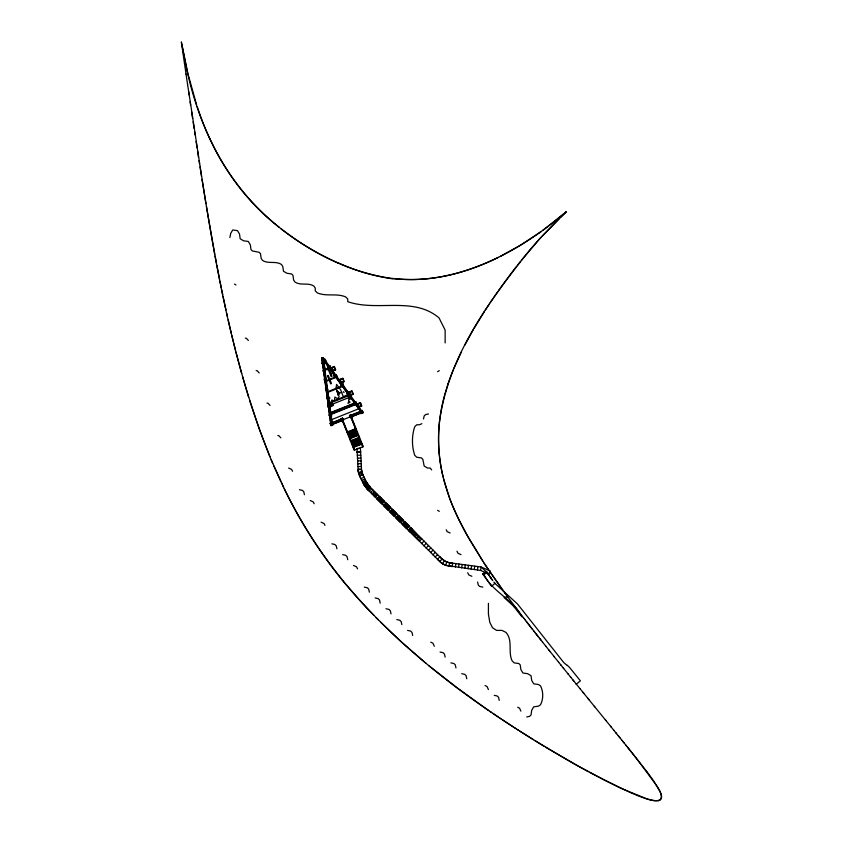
<?xml version="1.0" encoding="UTF-8"?>
<svg xmlns="http://www.w3.org/2000/svg" width="843" height="843" viewBox="0 0 843 843"><rect width="100%" height="100%" fill="white"/><g stroke="black" fill="none" stroke-linecap="round" stroke-linejoin="round"><path stroke-width="1.26" d="M455.368 567.054L455.873 563.63M458.529 567.476L458.982 564.041M461.679 567.897L462.143 564.462M464.841 568.319L465.294 564.884M468.023 568.74L468.455 565.305M471.153 569.162L471.606 565.727M474.303 569.583L474.767 566.148M477.465 570.005L477.918 566.57M488.814 574.083L481.079 566.991L490.194 570.911L488.814 574.083L480.615 570.426L481.079 566.991L449.467 562.766L452.67 563.198L452.217 566.633L445.631 565.326L441.037 562.766L367.221 489.14L364.018 484.83L359.666 476.221M449.034 566.201L449.54 562.776L446.358 561.891M229.876 237.578L230.719 233.353L232.742 229.97L237.484 230.645L239.507 234.027L240.181 238.759L243.564 240.792L248.306 241.467L250.329 244.849L251.003 249.581L252.363 250.94L259.128 252.289L260.476 253.648L261.151 258.38L262.51 260.403C268.2 264.259 275.756 260.613 281.446 264.47L282.795 266.493L283.48 271.235L286.862 273.258L291.594 273.933L292.942 275.292L293.617 280.024L294.976 282.057C300.666 285.903 308.222 282.257 313.912 286.114L315.261 288.137L315.261 290.846L317.295 292.879C326.325 296.81 336.673 292.995 345.704 296.936L347.738 298.959L347.738 301.668C377.306 311.952 413.333 296.019 439.045 317.906L445.136 330.077L445.136 342.932M444.588 395.188C437.148 421.858 436.495 450.415 443.207 477.307M444.978 393.797L448.012 383.955M324.323 379.065L325.071 376.558M448.128 383.607L448.982 381.141A236.767 236.767 0 0 1 452.691 371.299L453.355 369.677M480.615 570.426L445.631 565.326L446.79 562.06L441.753 558.793L370.003 487.033L366.99 483.071L363.122 475.42M454.019 368.054L461.416 351.826M323.006 364.208L322.469 363.143L323.628 362.68M328.338 406.252L328.823 407.454L329.845 406.927L329.508 405.789L329.992 406.99M330.751 423.934L331.236 425.146L330.498 423.365M332.405 424.672L331.921 423.471M464.662 345.398L473.323 329.645M474.219 328.106L484.451 311.446M485.41 309.971L489.256 304.133M439.825 556.865L437.38 559.309L442.417 563.735L444.303 560.837L439.793 556.823M490.204 302.7L493.092 298.443M494.061 297.031L497.918 291.499M498.877 290.14L506.548 279.549M507.033 278.907L510.774 273.901M437.612 371.679L439.298 370.657M511.237 273.28L516.717 266.146M517.644 264.965L520.363 261.53M521.269 260.403L539.741 238.738L559.309 218.474M439.646 561.575L442.069 559.099M421.879 423.671L419.435 424.767L416.727 424.767L414.693 426.8C411.711 435.831 411.711 446.179 414.693 455.209L416.727 457.243L421.458 457.918L422.817 459.266L424.166 466.031L427.549 468.065L430.257 468.065L431.648 469.92M367.927 489.857L370.372 487.412M369.266 491.195L371.71 488.75M370.604 492.533L373.049 490.089M371.942 493.872L374.387 491.427M372.701 494.641L375.156 492.186M373.66 495.589L376.104 493.144M374.229 496.169L376.684 493.713M374.808 496.738L377.253 494.293M375.377 497.317L377.833 494.862M376.758 498.687L379.202 496.242M377.042 498.972L379.487 496.527M379.771 496.812L377.295 499.225M377.611 499.541L380.056 497.096M377.896 499.825L380.341 497.37M378.17 500.11L380.625 497.655M378.454 500.394L380.91 497.939M378.739 500.668L381.194 498.224M379.023 500.953L381.468 498.508M379.392 501.332L381.847 498.877M379.782 501.711L382.227 499.267M380.067 501.996L382.511 499.551M380.351 502.291L382.806 499.836M380.73 502.67L383.186 500.215M381.12 503.05L383.565 500.605M381.405 503.334L383.85 500.89M381.689 503.629L384.145 501.174M382.069 504.009L384.524 501.553M383.449 505.389L385.904 502.934M383.734 505.663L386.178 503.218M384.018 505.948L386.431 503.471M384.303 506.232L386.747 503.787M384.587 506.517L387.032 504.072M384.872 506.801L387.316 504.356M385.146 507.086L387.601 504.63M385.43 507.37L387.885 504.915M385.715 507.655L388.17 505.199M385.999 507.929L388.444 505.484M386.284 508.213L388.728 505.768M386.568 508.498L389.013 506.053M386.853 508.782L389.297 506.337M387.137 509.067L389.582 506.611M387.411 509.351L389.866 506.896M387.696 509.636L390.151 507.18M387.98 509.91L390.435 507.465M388.265 510.194L390.709 507.749M389.645 511.575L392.09 509.13M389.93 511.859L392.374 509.414M390.204 512.144L392.659 509.688M390.488 512.428L392.943 509.973M390.773 512.713L393.228 510.257M391.057 512.987L393.502 510.542M391.342 513.271L393.786 510.826M391.626 513.556L394.071 511.111M391.911 513.84L394.355 511.395M394.661 511.69L392.206 514.146M392.469 514.409L394.924 511.954M392.754 514.694L395.209 512.238M393.038 514.978L395.493 512.523M393.323 515.252L395.81 512.839M393.607 515.537L396.052 513.092M393.892 515.821L396.336 513.376M394.176 516.106L396.621 513.661M394.461 516.39L396.905 513.935M395.831 517.771L398.286 515.315M396.115 518.045L398.56 515.6M398.844 515.884L396.421 518.35M396.684 518.614L399.129 516.169M396.969 518.898L399.434 516.474M397.253 519.183L399.698 516.738M397.527 519.467L400.014 517.044M397.812 519.752L400.267 517.296M398.096 520.036L400.551 517.581M398.381 520.31L400.825 517.865M401.11 518.15L398.707 520.647M401.394 518.434L398.908 520.837M399.234 521.164L401.679 518.719M399.519 521.448L401.963 519.003M399.824 521.754L402.248 519.277M400.077 522.017L402.532 519.562M400.393 522.323L402.88 519.92M400.646 522.576L403.091 520.131M402.027 523.956L404.471 521.511M404.756 521.796L402.343 524.283M402.585 524.525L405.04 522.07M402.87 524.81L405.325 522.354M403.154 525.094L405.609 522.639M403.439 525.368L405.883 522.923M403.723 525.653L406.168 523.208M404.008 525.937L406.516 523.545M404.292 526.222L406.737 523.777M404.577 526.506L407.021 524.061M407.306 524.335L404.83 526.759M405.135 527.075L407.591 524.62M405.42 527.36L407.875 524.904M405.704 527.634L408.149 525.189M405.989 527.918L408.434 525.474M406.273 528.203L408.718 525.758M406.558 528.487L409.003 526.043M406.842 528.772L409.287 526.317M408.212 530.152L410.667 527.697M408.497 530.426L410.952 527.981M408.781 530.711L411.226 528.266M411.51 528.55L409.034 530.974M409.35 531.28L411.795 528.835M412.079 529.119L409.614 531.543M409.909 531.849L412.364 529.393M410.193 532.133L412.649 529.678M410.762 532.692L413.207 530.247M411.521 533.461L413.976 531.006M412.29 534.22L414.735 531.775M413.249 535.179L415.694 532.734M414.008 535.948L416.463 533.493M414.967 536.896L417.411 534.451M416.115 538.045L418.56 535.6M417.074 539.004L419.519 536.559M418.212 540.152L420.668 537.697M419.361 541.301L421.816 538.846M421.616 543.545L424.061 541.101M423.871 545.8L426.316 543.356M426.115 548.055L428.507 545.547M428.37 550.3L430.815 547.855M430.625 552.555L433.091 550.131M435.325 552.355L432.944 554.873M435.125 557.054L437.57 554.61M367.537 489.456L370.003 487.033M560.437 217.357L566.138 211.856C518.698 252.457 456.969 285.935 392.617 278.485M366.737 488.603L369.318 486.295M366.916 488.814L369.497 486.495L370.562 487.602L368.117 490.046L363.07 483.05L366.168 481.501L369.497 486.495M368.676 485.536L365.957 487.675M576.117 684.316L580.405 680.838L569.942 667.909A17.429 17.429 0 0 0 567.265 665.38M331.014 368.992L334.165 366.8L335.324 369.719L331.857 371.099M339.508 380.751L342.648 378.56L343.818 381.468L340.351 382.859L339.181 379.94L342.648 378.56M349.497 395.515L352.964 394.134L351.794 391.215L348.654 393.407M357.137 405.167L360.288 402.975L361.447 405.883L357.98 407.274M542.744 230.445L566.138 211.856L542.776 235.429A442.754 442.754 0 0 0 529.077 250.898C488.94 301.267 447.781 356.863 439.403 422.585A157.378 157.378 0 0 0 440.014 460.552C442.744 480.352 449.193 499.488 457.812 517.465M322.226 358.212L322.837 357.759L350.277 395.757M350.266 395.746L349.666 396.199L322.226 358.201M541.037 231.677L520.595 245.155L500.342 256.346M365.114 486.548L367.938 484.546M365.03 486.432L367.896 484.483M483.366 574.937L487.033 572.439L488.392 574.252M482.66 573.904L486.432 571.364L487.897 573.704M364.302 485.326L367.253 483.503M364.197 485.136L367.169 483.366M363.723 484.314L366.758 482.649M361.731 480.394L364.829 478.845M362.458 481.848L365.556 480.299M498.371 257.326C472.459 270.013 444.219 278.78 415.199 279.528A158.99 158.99 0 0 1 392.406 278.453C351.457 273.006 313.375 253.848 280.982 228.748M359.655 476.19L362.722 474.556L361.499 469.382L360.435 448.339L356.979 448.508L358.191 471.079M359.508 475.863L362.711 474.535L363.986 477.149L360.888 478.698L358.233 471.385M321.836 358.275L323.238 357.706L362.374 411.985L330.877 424.587L321.836 358.275L324.344 371.257L325.25 370.888L323.238 357.706L332.279 424.029M324.608 360.309L322.627 361.099L322.869 361.7L324.85 360.909M323.564 362.817L322.469 363.143M324.46 363.976L322.753 364.661L322.11 363.048M323.164 370.794L324.871 370.109M323.522 370.878L323.997 372.09L323.522 370.878L330.077 368.138L329.834 367.537M330.488 367.98L334.365 366.431L335.725 369.845L331.857 371.394M334.165 366.8L330.698 368.191L331.541 370.298L335.324 369.719M328.096 370.33L330.266 369.466M326.083 378.95L324.376 379.635L325.019 381.236M326.23 380.404L325.208 380.931L326.378 380.467M325.335 380.994L336.842 376.421L336.262 374.966L334.155 375.809L334.734 377.264M338.981 379.729L342.848 378.18L344.218 381.605L340.351 383.154M340.024 382.058L343.818 381.468M325.935 388.57L326.41 389.772L325.935 388.57L327.095 388.096M326.072 388.623L327.031 388.244M327.927 389.403L326.22 390.088L325.577 388.475M326.789 397.316L328.496 396.631M338.212 393.681L341.858 392.227M328.644 398.086L327.674 398.476L327.137 397.411L327.621 398.613M348.127 392.395L351.995 390.846L353.365 394.261L349.497 395.81M351.794 391.215L348.328 392.606L349.171 394.714M351.268 396.61L327.832 406.052L328.591 407.959M328.485 406.315L329.444 405.926M329.36 413.07L354.935 402.849L322.532 357.99L328.865 404.408L331.373 402.828L331.763 399.993L334.492 400.994L334.871 397L337.411 398.665L339.213 396.779L335.999 388.149L336.599 384.419L340.625 389.803L343.09 396.273L349.971 395.968M330.066 413.196L355.156 403.165L360.983 411.236M330.119 413.586L355.388 403.481M330.171 413.976L355.62 403.797M331.447 414.282L356.073 404.429M356.821 404.366L360.288 402.975M357.664 406.474L361.447 405.883M330.319 420.151L359.761 408.37M331.71 422.88L342.564 418.539L343.206 420.151L331.141 424.967M349.792 415.641L361.847 410.826L362.49 412.427L350.435 417.253M331.784 423.06L342.627 418.718M349.866 415.831L362.469 410.899L363.185 412.712L360.783 413.671L360.056 411.869M330.403 423.839L332.11 423.165M362.385 411.142L360.277 411.985L360.857 413.439L362.964 412.596M330.899 423.997L331.857 423.607M331.078 424.798L343.133 419.972M350.372 417.085L361.226 412.743M331.299 424.998L332.258 424.619M332.69 424.619L331.088 425.262L330.277 423.249M330.003 423.133L331.004 425.641L332.974 424.735L332.005 422.332M331.004 425.641L332.911 424.883M346.947 432.143L355.999 428.529M348.001 432.132L355.23 429.245M348.138 432.491L355.377 429.593M348.275 432.838L355.514 429.941M348.422 433.186L355.651 430.299M348.559 433.544L355.799 430.647M348.696 433.892L355.936 430.994M348.844 434.24L356.073 431.353M348.981 434.598L356.22 431.7M349.118 434.946L356.357 432.059M349.265 435.304L356.494 432.406M349.402 435.652L356.642 432.754M349.539 436L356.779 433.112M349.687 436.358L356.916 433.46M349.824 436.706L357.063 433.808M349.971 437.053L357.2 434.166M350.108 437.412L357.337 434.514M350.245 437.759L357.485 434.872M350.446 440.889L359.487 437.264M351.489 440.878L358.728 437.981M351.636 441.226L358.865 438.339M351.773 441.584L359.013 438.687M351.921 441.932L359.15 439.034M352.058 442.28L359.287 439.393M352.195 442.638L359.434 439.74M352.342 442.986L359.571 440.088M352.479 443.334L359.708 440.446M352.616 443.692L359.856 440.794M352.764 444.04L359.993 441.152M352.901 444.398L360.14 441.5M353.038 444.746L360.277 441.848M353.185 445.093L360.414 442.206M353.322 445.452L360.562 442.554M353.459 445.799L360.699 442.902M353.607 446.147L360.836 443.26M353.744 446.505L360.983 443.608M358.749 473.703C363.776 475.241 362.184 466.706 358.054 469.772M518.961 611.87L507.634 596.791L504.103 597.561L513.25 605.832M358.454 472.554L361.826 471.785M358.033 469.393L358.517 472.818L361.889 472.048M658.615 800.681C662.282 800.218 662.103 795.539 660.606 792.884A26.554 25.996 8.1 0 0 660.311 792.178L660.08 791.651M658.415 800.724L654.294 800.66M322.152 358.001L322.901 357.906L329.244 404.398L328.496 404.492L322.152 358.001L322.911 357.969M328.485 404.429L329.234 404.324M352.964 394.134L349.971 394.398L328.359 403.102L328.591 403.702L349.676 395.272L349.434 394.672M358.043 469.593L361.499 469.382M360.604 451.574L357.137 451.722M357.158 452.154L360.614 451.848M360.783 455.188L357.316 455.262M360.92 458.002L357.464 458.234M357.611 460.984L361.067 460.815M357.748 463.798L361.204 463.618M357.885 466.611L361.352 466.432M234.523 284.08L235.956 284.923M245.345 338.191L246.272 338.191L248.39 340.477M256.167 370.657L257.094 370.657L259.212 372.943M266.989 403.123L267.916 403.123L270.034 405.409M428.476 413.945L425.515 414.63L424.166 415.978L423.492 418.939M277.811 435.589L278.738 435.589L280.856 437.875M288.633 468.065L291.594 469.414L292.521 471.269M299.455 489.709L302.416 490.384L303.765 491.732L304.439 494.693M310.277 500.531L313.238 501.88L314.165 503.745M439.298 511.353L437.612 510.331M321.099 522.175L324.06 523.524L324.987 525.389M450.12 532.997L447.159 531.638L446.232 529.783M331.921 543.819L334.882 544.494L336.231 545.842L336.915 548.804M342.658 554.641L345.704 555.316L347.053 556.665L347.738 559.71M461.026 554.641L457.981 553.282L456.969 551.259M353.48 565.463L356.526 566.812L357.537 568.846M471.848 576.285L468.803 574.926L467.707 572.734M364.302 587.107L367.348 587.782L368.697 589.131L369.382 592.176M482.839 587.107L479.625 586.433L478.276 585.074L477.602 582.028M375.124 597.929L378.17 598.604L379.519 599.953L380.204 603.166M385.946 608.751L388.992 609.426L390.341 610.775L391.026 613.904M396.768 619.573L399.814 620.248L401.163 621.597L401.848 624.642M407.591 630.395L410.636 631.07L411.995 632.419L412.67 635.464M440.057 652.039L443.102 652.714L444.461 654.073L445.136 657.108M450.879 662.861L453.924 663.536L455.283 664.895L455.958 667.93M461.701 673.683L464.746 674.358L466.105 675.717L466.78 678.752M494.251 695.327L497.212 696.002L498.571 697.361L499.246 700.396M526.727 716.971L529.678 716.297L531.037 714.948L531.712 710.206L533.745 706.824L538.477 706.149L540.5 704.801C543.461 699.1 543.461 691.555 540.5 685.854L538.477 684.505L533.745 683.831L531.712 680.449L531.037 675.717L527.655 673.683L522.923 673.009L520.89 669.627L520.215 664.895L518.856 663.536L514.125 662.861L512.091 660.828C507.823 651.797 513.092 640.374 506.011 632.419L501.954 630.395L496.538 630.395L492.481 627.687L489.772 622.282L488.424 614.157L488.424 603.335M654.189 800.65L651.418 800.133M449.498 562.776L446.79 562.06M651.291 800.102L648.004 799.227M630.248 792.473C639.942 796.635 672.503 811.409 657.382 786.667M647.319 799.027L622.26 788.858M324.861 379.782L325.577 381.594L336.61 377.19L336.368 376.579M446.274 561.86L444.335 560.858M629.816 792.272L604.61 780.218M338.054 263.005L331.32 259.918A267.926 267.926 0 0 1 299.686 242.183C280.161 229.38 262.331 213.985 246.978 196.377A242.236 242.236 0 0 1 215.745 150.823L214.47 148.368M621.755 788.626L618.225 786.951M617.698 786.709L589.626 772.357M442.417 563.735L445.631 565.326M430.762 642.145L432.954 643.251L434.314 646.286M485.041 685.517L487.064 686.539L488.424 689.574M517.676 707.245L519.541 708.183L520.89 711.134M604.031 779.923L576.075 764.907L545.6 747.161M588.393 771.693L579.489 766.814M578.203 766.097C492.618 717.509 409.909 660.406 346.146 584.578M544.199 746.318L534.768 740.544M533.44 739.722L519.931 731.208M517.202 729.458L518.561 730.333M514.483 727.709L515.842 728.584M513.134 726.824L502.259 719.68M499.541 717.867L500.9 718.773M498.181 716.95L492.765 713.283M490.057 711.429L491.406 712.356M488.708 710.501L485.347 708.183M484.672 707.709L456.811 687.593L428.602 665.464M567.255 665.39L565.916 664.389A17.324 17.324 0 0 1 563.208 661.881L517.518 603.988L494.736 583.219M279.286 227.399C227.673 187.473 197.599 126.039 185.481 62.951M426.094 663.388L401.595 642.145L380.572 622.145M376.031 617.561L378.296 619.858M373.786 615.264C337.421 578.172 306.799 535.41 284.207 488.603M513.366 605.959L521.912 616.781L522.418 616.391L523.25 617.466M513.503 606.106L514.009 606.686M494.599 583.061L494.978 583.356A33.836 33.825 0 0 0 491.617 586.391L482.712 573.978M494.578 582.871L493.84 582.102M582.798 692.114L583.788 693.336M613.946 730.417L621.723 740.006M588.983 699.722L579.826 688.457M610.606 726.297L614.062 730.554M587.634 698.078L594.768 706.845M605.327 719.817L611.323 727.182M594.304 706.265L605.948 720.586M572.84 679.827L573.851 681.081M573.514 680.67L580.058 688.742M618.267 735.728L619.942 737.804M615.748 732.63L616.581 733.663M625.822 745.086L646.792 771.545M622.903 741.471L626.454 745.865M568.182 674.063L563.198 667.877M567.782 673.568L570.859 677.382M621.576 739.827L624.041 742.873M570.448 676.876L573.177 680.248M629.805 750.038L627.54 747.214M560.901 665.032L558.466 661.997M560.553 664.59L563.651 668.446M632.018 752.778L630.364 750.723M553.914 656.328L558.614 662.187M634.737 756.182L636.317 758.173M634.062 755.349L632.566 753.463M548.719 649.827L550.047 651.481M549.994 651.418L554.262 656.75M636.844 758.826L657.245 786.435M546.053 646.476L542.407 641.892M545.937 646.339L548.983 650.153M540.89 639.985L539.499 638.235M542.565 642.103L537.36 635.527M535.853 633.62L536.991 635.053M538.224 636.623L525.284 620.1M532.597 629.468L530.721 627.076M533.724 630.912L534.725 632.187M528.972 624.842L530.342 626.602M528.466 624.199L526.348 621.47M525.611 620.511L523.851 618.246M523.377 617.624L523.988 618.425M522.502 616.496L520.963 614.494M520.363 613.704L521.027 614.568M519.636 612.756C509.794 598.014 491.996 590.817 483.903 574.568M519.541 612.629L520.405 613.757M647.013 771.84L648.52 773.832M648.731 774.116L653.367 780.523M507.634 596.791L504.715 592.808M492.744 580.49L491.3 578.656M505.431 593.799L484.736 564.146L466.263 533.84A314.376 314.376 0 0 1 458.518 518.972L453.007 506.769M503.745 591.48L501.817 588.825M492.502 580.163L491.184 578.488M322.079 358.17L361.268 412.427M500.858 587.487L489.614 571.438M491.343 578.53L489.678 576.306M491.458 578.698L490.837 577.982M491.005 578.045L490.141 576.981M653.546 780.787L659.995 791.472M490.089 576.728L489.319 575.79M488.845 574.915L488.118 574.03M488.487 574.578L489.182 575.411M488.497 569.784L484.082 563.145M482.986 561.48L468.877 538.487L458.192 518.266M214.238 147.925L209.781 138.768M363.027 475.231L362.069 472.723M282.784 485.652L283.49 487.128M281.362 482.681L282.078 484.177M280.666 481.184L273.817 465.989M272.679 463.365C222.731 342.943 207.641 212.162 187.557 84.405M271.172 459.793L284.839 489.888A476.147 476.147 0 0 0 346.03 584.673M452.839 506.38L451.258 502.481M269.876 456.674L258.98 428.339L249.528 400.14M363.017 412.722L362.058 410.309L360.045 411.11L361.004 413.523M361.932 410.594L362.732 412.596M357.948 404.84L358.465 406.147M354.25 404.629L353.523 402.828L355.936 401.858L356.663 403.671L330.224 414.356L330.013 412.807M349.908 394.503L349.329 393.059L347.211 393.902L347.79 395.346M349.255 394.745L349.497 395.346M342.901 385.63L343.143 386.231L327.084 392.648L326.852 392.048L343.375 385.462L342.795 384.018L340.688 384.861L341.267 386.305M342.722 385.694L342.964 386.305M340.309 380.425L340.835 381.731M343.575 391.647L343.976 392.659M336.188 376.652L336.431 377.253M351.257 416.674L363.228 446.611L354.186 450.236L342.205 420.288M331.815 368.665L332.342 369.972M350.846 416.537L355.693 428.644M359.192 437.391L358.222 434.977L349.782 438.349L350.751 440.763M362.933 446.737L361.721 443.724L353.28 447.096L354.492 450.109M350.751 416.874L362.732 446.811M355.093 428.887L357.759 435.568L350.53 438.465L347.853 431.785M358.591 437.633L361.257 444.314L354.028 447.211L351.352 440.52M329.666 367.611L329.898 368.212M331.362 373.807L331.689 374.608M330.762 373.755L331.288 375.061M328.201 368.222L327.621 366.768L329.729 365.925L330.308 367.369L323.828 369.94L324.07 370.541M324.439 360.372L324.681 360.983M322.806 361.025L323.048 361.626M321.952 362.943L322.711 364.85M324.007 369.866L324.249 370.477M323.006 370.678L323.775 372.585M342.711 420.088L354.692 450.025M342.406 419.919L347.253 432.027M325.514 380.92L325.756 381.531M324.218 379.519L324.976 381.426M329.508 397.274L329.908 398.286M327.021 391.974L327.263 392.575M325.419 388.36L326.178 390.277M326.62 397.211L327.39 399.118M329.739 405.283L330.498 407.19M328.528 403.028L328.77 403.628M331.71 416.042L330.941 414.124L329.033 414.893L329.803 416.8M330.709 414.63L331.194 415.831L330.087 416.157L329.55 415.093L330.034 416.305M331.889 422.606L332.753 424.767M450.952 501.701L449.772 498.603M449.488 497.823L443.587 478.813M197.199 106.692L200.076 115.027A289.096 289.096 0 0 0 209.759 138.779M358.517 472.818L359.55 475.947M196.609 104.869L188 73.994L181.371 42.15L184.501 63.583M248.611 397.222L242.51 376.568M241.656 373.523L235.924 352.058M235.524 350.488L233.553 342.627M233.363 341.826L231.814 335.44M231.425 333.828L228.19 319.887M226.714 313.28L227.452 316.589M225.987 309.971L223.121 296.536M185.26 61.897L181.371 42.15M222.763 294.829L221.709 289.718M221.351 287.979L219.949 281.025M219.601 279.286L216.862 265.145M216.525 263.374L215.165 256.156M214.828 254.344L206.44 206.567M205.955 203.616L202.004 179.359M201.519 176.313L200.023 166.882M199.043 160.602L199.528 163.742M198.548 157.451L197.578 151.171M197.072 147.925L196.082 141.434M194.607 131.698L195.091 134.943M193.121 121.856L194.111 128.452M192.615 118.505L191.614 111.803M190.118 101.75L190.613 105.101M188.6 91.476L189.106 94.943M186.029 74.026L187.578 84.563M184.491 63.531L186.05 74.184M329.339 403.618L329.687 406.178M330.034 408.75L330.772 414.134M330.941 415.378L331.963 422.838M330.73 418.086L331.067 420.573M321.984 358.212L330.92 424.566M360.625 452.122L357.169 452.291M392.575 278.843A195.734 195.734 0 0 1 338.138 262.816M336.736 390.889A2.276 2.276 0 0 1 338.022 394.935M336.831 391.552A1.623 1.623 0 0 1 337.664 394.387M336.8 391.816A1.349 1.349 0 0 1 337.621 394.039M336.736 391.215A1.949 1.949 0 0 1 337.653 394.798M332.205 404.008L331.457 406.526L333.512 405.23L332.205 404.008M348.781 400.878L348.033 403.386L350.087 402.1L348.781 400.878M325.24 359.35L322.827 360.319L323.554 362.132L325.956 361.162L325.24 359.35M325.156 359.592L323.048 360.435L323.628 361.889L325.735 361.046L325.156 359.592M329.813 365.683L327.4 366.652L328.117 368.454L330.53 367.495L329.813 365.683M329.571 370.33L328.759 370.646L331.173 376.673L331.984 376.357L329.571 370.33M328.264 375.514L327.463 375.83L330.677 383.871L331.478 383.554L328.264 375.514M336.336 374.724L333.933 375.693L334.65 377.506L337.063 376.536L336.336 374.724M342.869 383.776L340.456 384.735L341.183 386.547L343.596 385.578L342.869 383.776M339.455 393.007L339.012 393.944L339.455 393.007M349.402 392.817L346.989 393.776L347.716 395.588L350.13 394.629L349.402 392.817M329.697 405.472L327.99 406.157L328.633 407.77L330.34 407.085L329.697 405.472M350.003 397.527L348.401 398.17L348.918 399.477L350.53 398.834L350.003 397.527M349.856 397.875L349.002 398.223L349.318 399.024L350.182 398.686L349.856 397.875M355.851 402.1L353.744 402.943L354.323 404.387L356.431 403.544L355.851 402.1M330.909 414.324L329.191 414.998L329.845 416.611L331.552 415.926L330.909 414.324M360.488 402.606L356.621 404.155L357.98 407.569L361.858 406.02L360.488 402.606M342.564 418.107L340.551 418.908L341.52 421.321L343.522 420.52L342.564 418.107M351.499 414.535L349.497 415.336L350.456 417.749L352.469 416.937L351.499 414.535M342.437 418.391L340.835 419.034L341.636 421.036L343.249 420.394L342.437 418.391M351.383 414.809L349.771 415.451L350.583 417.464L352.184 416.821L351.383 414.809"/></g></svg>
